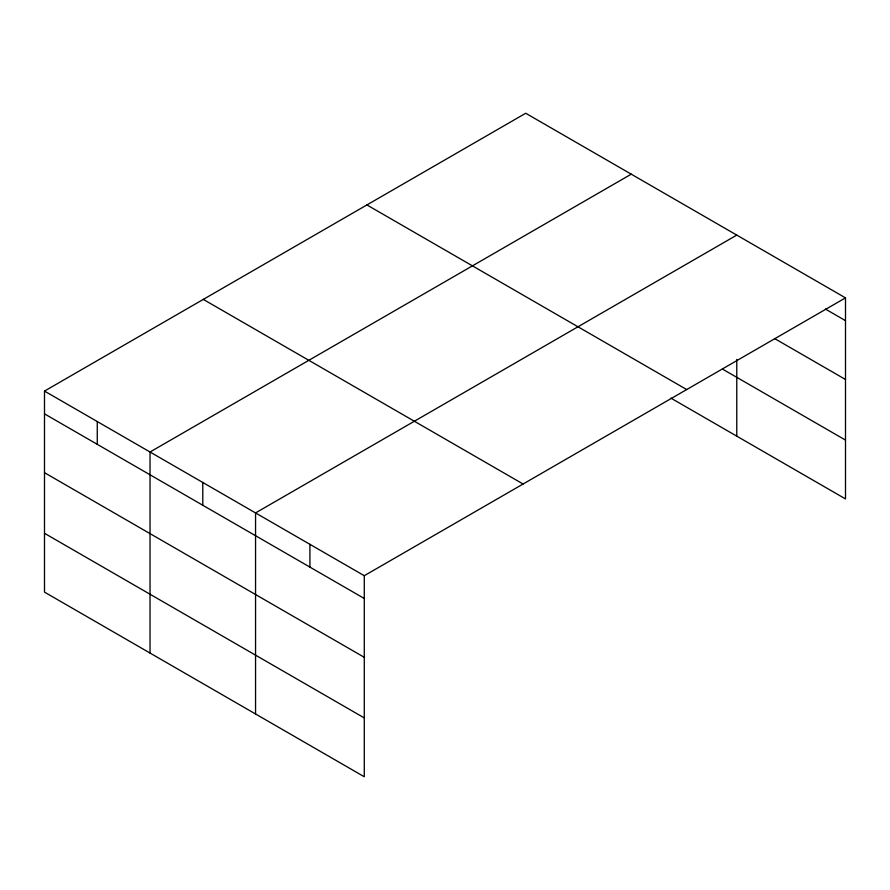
<?xml version="1.0" encoding="UTF-8"?>
<svg xmlns="http://www.w3.org/2000/svg" width="890" height="890" viewBox="0 0 890 890"><rect width="100%" height="100%" fill="white"/><g stroke="black" fill="none" stroke-linecap="round" stroke-linejoin="round"><path stroke-width="1.33" d="M845.5 297.872L525.723 113.252L44.5 391.077L44.5 592.128L364.277 776.748L364.277 575.708L845.5 297.872L845.5 498.923L670.826 398.075M631.244 174.173L150.032 452.009L150.032 653.049M736.775 235.105L255.552 512.929L255.552 713.98M825.408 309.053L845.5 320.656M774.589 338.545L845.5 379.485M722.38 369.016L845.5 440.094M366.914 204.934L686.702 389.553M203.298 299.396L523.086 484.015M44.5 391.077L364.277 575.708M44.5 413.861L364.277 598.492M44.5 472.69L364.277 657.31M44.5 533.299L364.277 717.919M736.775 359.415L736.775 436.145M309.92 544.313L309.92 567.097M202.787 482.469L202.787 505.253M97.266 421.537L97.266 444.332"/></g></svg>
